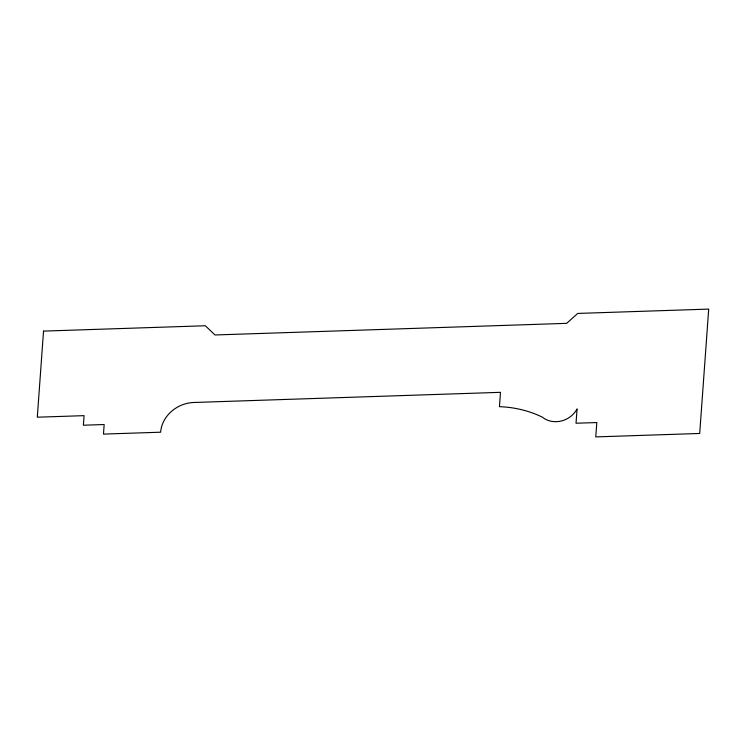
<?xml version="1.0" encoding="UTF-8"?>
<svg xmlns="http://www.w3.org/2000/svg" width="746" height="746" viewBox="0 0 746 746"><rect width="100%" height="100%" fill="white"/><g stroke="black" fill="none" stroke-linecap="round" stroke-linejoin="round"><path stroke-width="1.12" d="M43.529 331.103L37.3 417.2L84.074 415.653L83.375 425.22L104.16 424.53L103.47 434.097L160.632 432.204A31.929 27.956 -25.2 0 1 193.895 402.476L500.491 392.331L499.456 406.682A110.427 96.682 -25.2 0 1 542.491 417.228A22.035 19.284 -25.2 0 0 577.059 408.892L576.024 423.234L596.809 422.553L595.765 436.904L699.701 433.463L708.7 309.096L577.74 313.432L566.652 323.344L215.016 334.973L205.318 325.75L43.529 331.103"/></g></svg>
